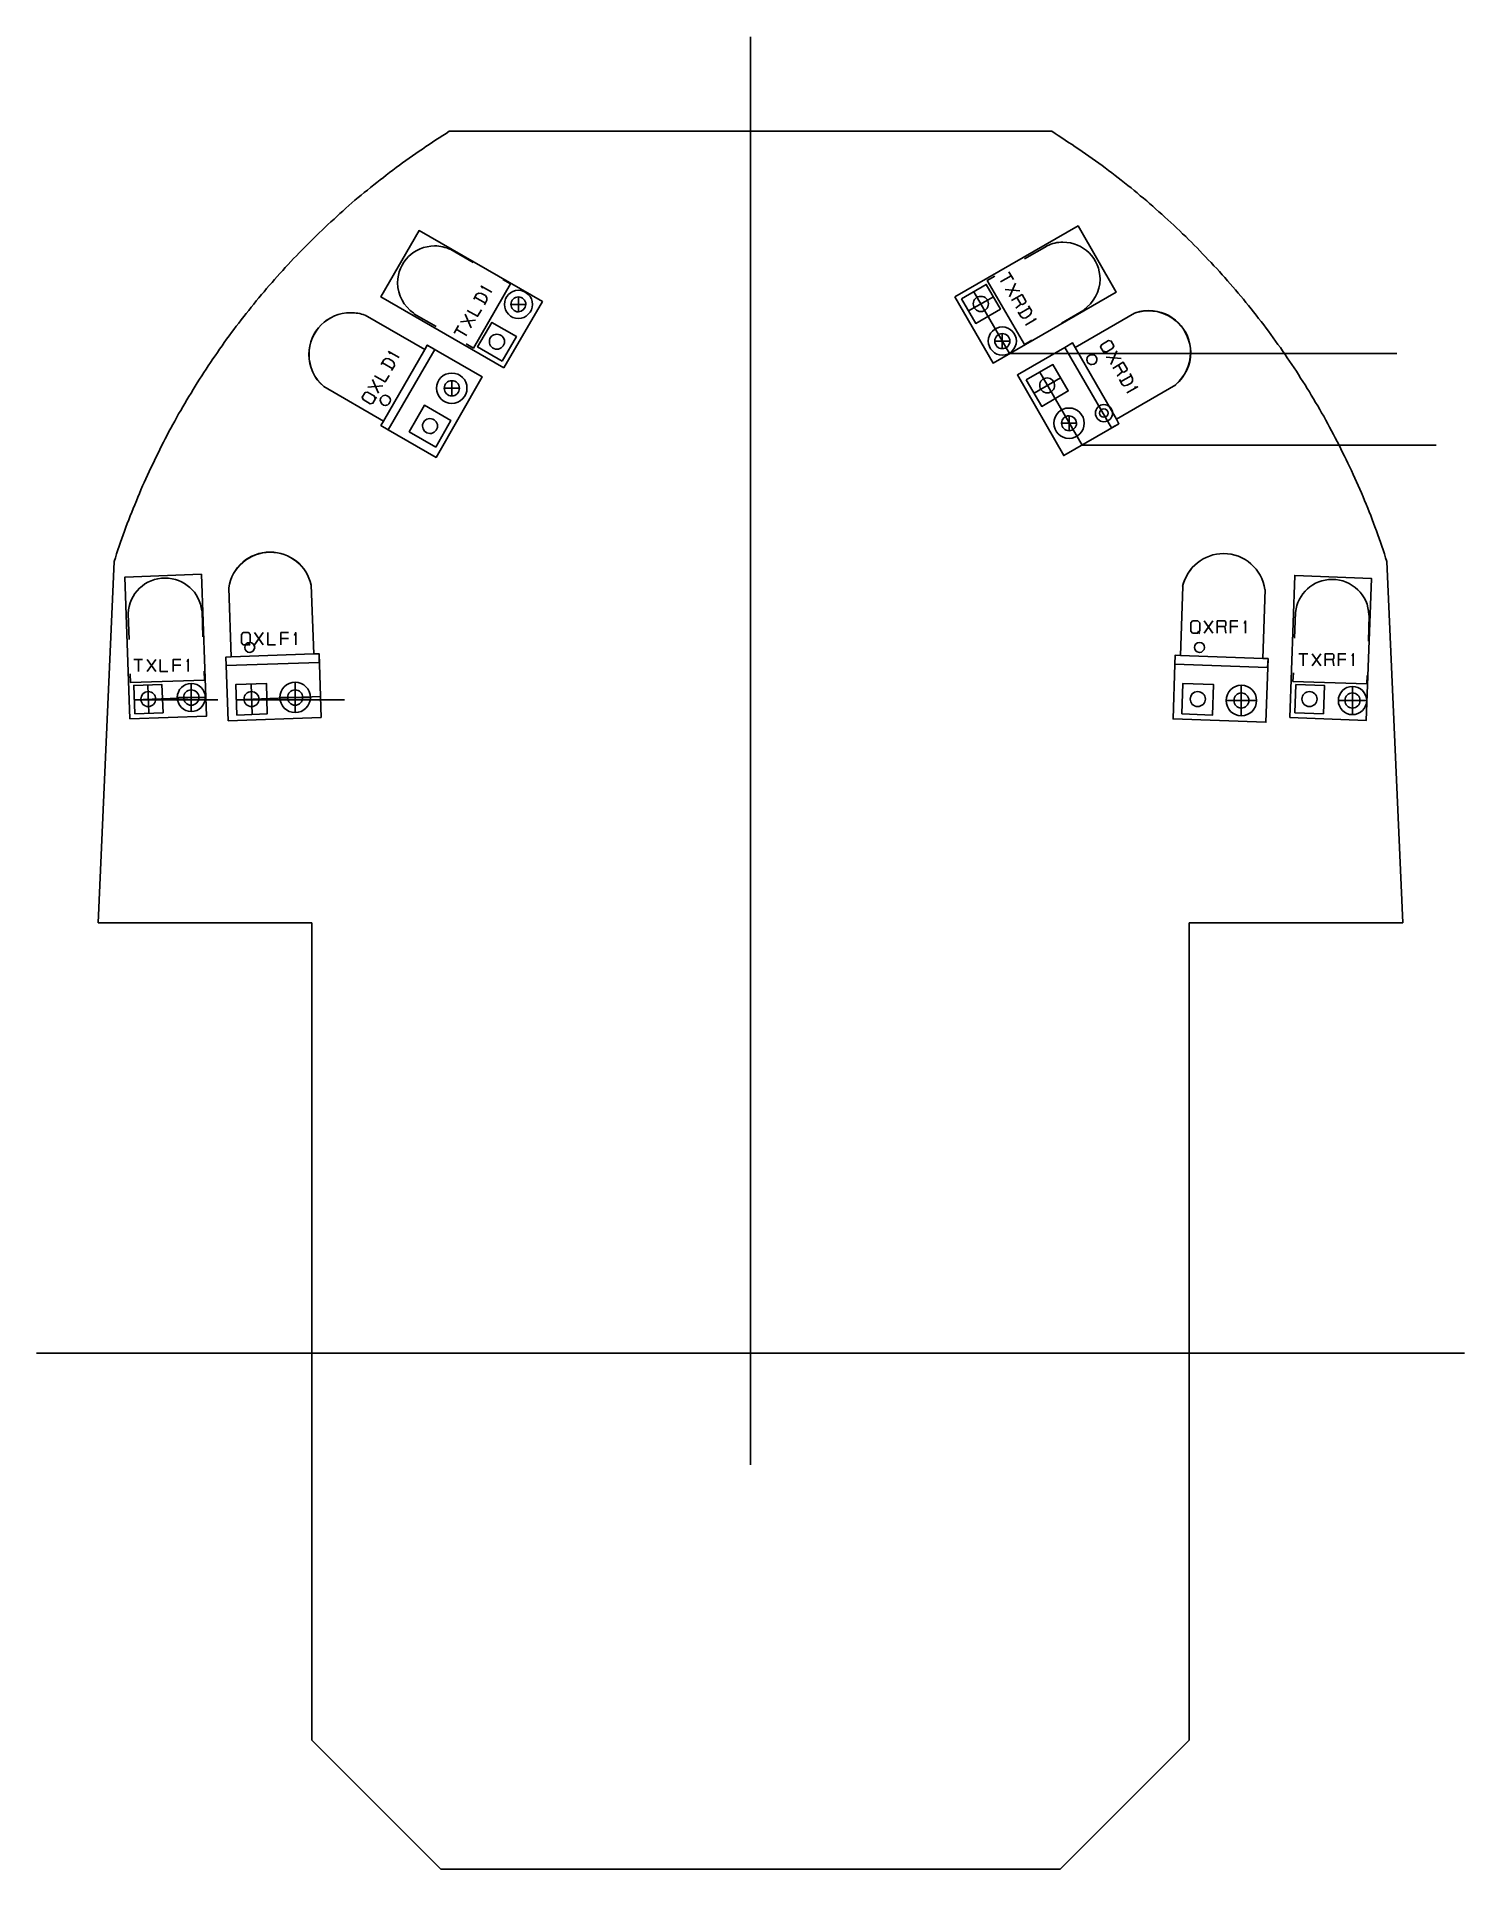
# Model space of a CAD drawing. Extents: x -41 to 41, y -30 to 77.
import ezdxf

# ---------------------------------------------------------------- set-up
doc = ezdxf.new("R2010")
doc.units = 0
doc.layers.get('0').update_dxf_attribs({"linetype": 'CONTINUOUS', "true_color": 0xffffff})
doc.layers.add('MIN7_PCB__1_', color=7, linetype='CONTINUOUS', true_color=0xffffff)

msp = doc.modelspace()

# ---------------------------------------------------------------- linework, layer by layer
for p, q in [((0, 76.5), (0, -6.5)), ((-13.06, 60.94), (-13.93, 60.94)), ((-13.49, 61.38), (-13.49, 60.51)), ((12.68, 60.56), (14.12, 61.38)), ((12.99, 61.68), (15.06, 58.08)), ((14.2, 58.81), (15.08, 58.81)), ((14.63, 58.37), (14.63, 59.25)), ((15.06, 58.08), (37.57, 58.08)), ((-17.36, 56.51), (-17.36, 55.62)), ((16.48, 55.78), (18.02, 56.67)), ((16.81, 57), (19.27, 52.77)), ((-17.8, 56.07), (-16.92, 56.07)), ((18.52, 53.6), (18.52, 54.47)), ((18.08, 54.04), (18.95, 54.04)), ((19.27, 52.77), (39.85, 52.77)), ((-35.03, 38.82), (-34.97, 37.18)), ((-32.51, 37.28), (-32.51, 38.91)), ((-29.03, 38.89), (-28.97, 37.11)), ((-26.47, 38.98), (-26.47, 37.22)), ((28.53, 38.81), (28.53, 37.03)), ((34.99, 37.1), (34.99, 38.74)), ((-35.82, 37.97), (-31.67, 38.12)), ((-35.82, 37.97), (-30.96, 37.97)), ((-33.32, 38.1), (-31.69, 38.1)), ((-29.89, 37.97), (-25, 38.16)), ((-29.89, 37.97), (-23.6, 37.97)), ((-27.36, 38.1), (-25.58, 38.1)), ((27.65, 37.92), (29.42, 37.92)), ((34.17, 37.92), (35.82, 37.92)), ((-30.36, 36.75), (-24.96, 36.94)), ((-25.5, 25), (-37.91, 25)), ((-25.5, 25), (-25.5, -22.5)), ((25.5, 25), (37.91, 25)), ((25.5, -22.5), (25.5, 25)), ((-41.5, 0), (41.5, 0)), ((-18, -30), (18, -30))]:
    msp.add_line(p, q)
at = {"layer": 'MIN7_PCB__1_', "color": 7, "true_color": 0xffffff}
for p, q in [((-18.48, 70.37), (-18.68, 70.24)), ((-18.29, 70.5), (-18.48, 70.37)), ((-18.09, 70.63), (-18.29, 70.5)), ((-17.89, 70.75), (-18.09, 70.63)), ((-17.69, 70.88), (-17.89, 70.75)), ((-17.51, 71.01), (-17.69, 70.88)), ((17.51, 71.01), (-17.51, 71.01)), ((17.71, 70.88), (17.51, 71.01)), ((17.89, 70.75), (17.71, 70.88)), ((18.09, 70.62), (17.89, 70.75)), ((18.29, 70.49), (18.09, 70.62)), ((18.49, 70.36), (18.29, 70.49)), ((18.69, 70.23), (18.49, 70.36)), ((-20.04, 69.3), (-20.22, 69.17)), ((-19.84, 69.44), (-20.04, 69.3)), ((-19.65, 69.57), (-19.84, 69.44)), ((-19.46, 69.71), (-19.65, 69.57)), ((-19.26, 69.84), (-19.46, 69.71)), ((-19.07, 69.97), (-19.26, 69.84)), ((-18.88, 70.11), (-19.07, 69.97)), ((-18.68, 70.24), (-18.88, 70.11)), ((18.88, 70.1), (18.69, 70.23)), ((19.08, 69.97), (18.88, 70.1)), ((19.28, 69.83), (19.08, 69.97)), ((19.47, 69.7), (19.28, 69.83)), ((19.66, 69.56), (19.47, 69.7)), ((19.86, 69.43), (19.66, 69.56)), ((20.05, 69.29), (19.86, 69.43)), ((20.24, 69.15), (20.05, 69.29)), ((-21.53, 68.18), (-21.72, 68.03)), ((-21.34, 68.32), (-21.53, 68.18)), ((-21.17, 68.46), (-21.34, 68.32)), ((-20.98, 68.6), (-21.17, 68.46)), ((-20.79, 68.75), (-20.98, 68.6)), ((-20.6, 68.89), (-20.79, 68.75)), ((-20.41, 69.03), (-20.6, 68.89)), ((-20.22, 69.17), (-20.41, 69.03)), ((20.44, 69.02), (20.24, 69.15)), ((20.62, 68.88), (20.44, 69.02)), ((20.81, 68.73), (20.62, 68.88)), ((21, 68.58), (20.81, 68.73)), ((21.19, 68.44), (21, 68.58)), ((21.38, 68.3), (21.19, 68.44)), ((21.55, 68.16), (21.38, 68.3)), ((-22.8, 67.15), (-22.99, 66.99)), ((-22.63, 67.29), (-22.8, 67.15)), ((-22.45, 67.44), (-22.63, 67.29)), ((-22.26, 67.59), (-22.45, 67.44)), ((-22.08, 67.73), (-22.26, 67.59)), ((-21.9, 67.89), (-22.08, 67.73)), ((-21.72, 68.03), (-21.9, 67.89)), ((21.74, 68), (21.55, 68.16)), ((21.93, 67.86), (21.74, 68)), ((22.12, 67.71), (21.93, 67.86)), ((22.3, 67.56), (22.12, 67.71)), ((22.48, 67.42), (22.3, 67.56)), ((22.66, 67.26), (22.48, 67.42)), ((22.84, 67.11), (22.66, 67.26)), ((23.03, 66.96), (22.84, 67.11)), ((-24.04, 66.06), (-24.21, 65.9)), ((-23.87, 66.22), (-24.04, 66.06)), ((-23.7, 66.37), (-23.87, 66.22)), ((-23.52, 66.53), (-23.7, 66.37)), ((-23.34, 66.69), (-23.52, 66.53)), ((-23.17, 66.84), (-23.34, 66.69)), ((-22.99, 66.99), (-23.17, 66.84)), ((23.2, 66.8), (23.03, 66.96)), ((23.38, 66.65), (23.2, 66.8)), ((23.55, 66.5), (23.38, 66.65)), ((23.73, 66.33), (23.55, 66.5)), ((23.91, 66.18), (23.73, 66.33)), ((24.08, 66.02), (23.91, 66.18)), ((-25.07, 65.1), (-25.24, 64.93)), ((-24.9, 65.26), (-25.07, 65.1)), ((-24.73, 65.43), (-24.9, 65.26)), ((-24.56, 65.58), (-24.73, 65.43)), ((-24.39, 65.75), (-24.56, 65.58)), ((-24.21, 65.9), (-24.39, 65.75)), ((24.26, 65.86), (24.08, 66.02)), ((24.44, 65.7), (24.26, 65.86)), ((24.6, 65.54), (24.44, 65.7)), ((24.78, 65.38), (24.6, 65.54)), ((24.96, 65.22), (24.78, 65.38)), ((25.12, 65.05), (24.96, 65.22)), ((25.3, 64.89), (25.12, 65.05)), ((-26.24, 63.94), (-26.39, 63.77)), ((-26.07, 64.11), (-26.24, 63.94)), ((-25.91, 64.27), (-26.07, 64.11)), ((-25.74, 64.44), (-25.91, 64.27)), ((-25.58, 64.6), (-25.74, 64.44)), ((-25.4, 64.77), (-25.58, 64.6)), ((-25.24, 64.93), (-25.4, 64.77)), ((25.46, 64.72), (25.3, 64.89)), ((25.63, 64.56), (25.46, 64.72)), ((25.79, 64.39), (25.63, 64.56)), ((25.96, 64.22), (25.79, 64.39)), ((26.12, 64.05), (25.96, 64.22)), ((26.28, 63.89), (26.12, 64.05)), ((-27.19, 62.92), (-27.36, 62.74)), ((-27.04, 63.09), (-27.19, 62.92)), ((-26.87, 63.26), (-27.04, 63.09)), ((-26.72, 63.43), (-26.87, 63.26)), ((-26.56, 63.6), (-26.72, 63.43)), ((-26.39, 63.77), (-26.56, 63.6)), ((26.45, 63.71), (26.28, 63.89)), ((26.61, 63.54), (26.45, 63.71)), ((26.78, 63.37), (26.61, 63.54)), ((26.94, 63.19), (26.78, 63.37)), ((27.1, 63.03), (26.94, 63.19)), ((27.26, 62.85), (27.1, 63.03)), ((27.41, 62.67), (27.26, 62.85)), ((-28.13, 61.86), (-28.27, 61.68)), ((-27.98, 62.04), (-28.13, 61.86)), ((-27.81, 62.21), (-27.98, 62.04)), ((-27.66, 62.39), (-27.81, 62.21)), ((-27.51, 62.57), (-27.66, 62.39)), ((-27.36, 62.74), (-27.51, 62.57)), ((27.58, 62.5), (27.41, 62.67)), ((27.73, 62.32), (27.58, 62.5)), ((27.89, 62.14), (27.73, 62.32)), ((28.04, 61.97), (27.89, 62.14)), ((28.19, 61.78), (28.04, 61.97)), ((28.34, 61.6), (28.19, 61.78)), ((-29.03, 60.78), (-29.17, 60.59)), ((-28.87, 60.96), (-29.03, 60.78)), ((-28.73, 61.14), (-28.87, 60.96)), ((-28.58, 61.32), (-28.73, 61.14)), ((-28.43, 61.51), (-28.58, 61.32)), ((-28.27, 61.68), (-28.43, 61.51)), ((28.5, 61.43), (28.34, 61.6)), ((28.65, 61.24), (28.5, 61.43)), ((28.8, 61.06), (28.65, 61.24)), ((28.94, 60.87), (28.8, 61.06)), ((29.1, 60.68), (28.94, 60.87)), ((-29.89, 59.67), (-30.03, 59.48)), ((-29.75, 59.86), (-29.89, 59.67)), ((-29.6, 60.04), (-29.75, 59.86)), ((-29.46, 60.23), (-29.6, 60.04)), ((-29.32, 60.41), (-29.46, 60.23)), ((-29.17, 60.59), (-29.32, 60.41)), ((29.24, 60.51), (29.1, 60.68)), ((29.39, 60.32), (29.24, 60.51)), ((29.53, 60.13), (29.39, 60.32)), ((29.69, 59.94), (29.53, 60.13)), ((29.83, 59.75), (29.69, 59.94)), ((29.97, 59.57), (29.83, 59.75)), ((-30.59, 58.72), (-30.72, 58.53)), ((-30.45, 58.92), (-30.59, 58.72)), ((-30.31, 59.11), (-30.45, 58.92)), ((-30.17, 59.3), (-30.31, 59.11)), ((-30.03, 59.48), (-30.17, 59.3)), ((30.11, 59.38), (29.97, 59.57)), ((30.25, 59.19), (30.11, 59.38)), ((30.39, 59), (30.25, 59.19)), ((30.52, 58.81), (30.39, 59)), ((30.66, 58.61), (30.52, 58.81)), ((30.8, 58.43), (30.66, 58.61)), ((-31.39, 57.57), (-31.52, 57.38)), ((-31.26, 57.77), (-31.39, 57.57)), ((-31.12, 57.95), (-31.26, 57.77)), ((-30.99, 58.15), (-31.12, 57.95)), ((-30.86, 58.34), (-30.99, 58.15)), ((-30.72, 58.53), (-30.86, 58.34)), ((30.93, 58.24), (30.8, 58.43)), ((31.07, 58.04), (30.93, 58.24)), ((31.2, 57.84), (31.07, 58.04)), ((31.33, 57.65), (31.2, 57.84)), ((31.46, 57.45), (31.33, 57.65)), ((-32.03, 56.59), (-32.16, 56.39)), ((-31.9, 56.79), (-32.03, 56.59)), ((-31.78, 56.98), (-31.9, 56.79)), ((-31.65, 57.18), (-31.78, 56.98)), ((-31.52, 57.38), (-31.65, 57.18)), ((31.6, 57.25), (31.46, 57.45)), ((31.73, 57.06), (31.6, 57.25)), ((31.85, 56.86), (31.73, 57.06)), ((31.98, 56.66), (31.85, 56.86)), ((32.11, 56.46), (31.98, 56.66)), ((32.24, 56.26), (32.11, 56.46)), ((-32.77, 55.39), (-32.89, 55.19)), ((-32.65, 55.59), (-32.77, 55.39)), ((-32.52, 55.79), (-32.65, 55.59)), ((-32.4, 55.99), (-32.52, 55.79)), ((-32.28, 56.19), (-32.4, 55.99)), ((-32.16, 56.39), (-32.28, 56.19)), ((32.36, 56.06), (32.24, 56.26)), ((32.49, 55.86), (32.36, 56.06)), ((32.6, 55.66), (32.49, 55.86)), ((32.72, 55.45), (32.6, 55.66)), ((32.85, 55.25), (32.72, 55.45)), ((-33.35, 54.38), (-33.46, 54.16)), ((-33.24, 54.58), (-33.35, 54.38)), ((-33.12, 54.78), (-33.24, 54.58)), ((-33, 54.99), (-33.12, 54.78)), ((-32.89, 55.19), (-33, 54.99)), ((32.97, 55.05), (32.85, 55.25)), ((33.09, 54.84), (32.97, 55.05)), ((33.2, 54.64), (33.09, 54.84)), ((33.32, 54.44), (33.2, 54.64)), ((33.44, 54.22), (33.32, 54.44)), ((-33.91, 53.34), (-34.02, 53.13)), ((-33.81, 53.55), (-33.91, 53.34)), ((-33.69, 53.75), (-33.81, 53.55)), ((-33.58, 53.96), (-33.69, 53.75)), ((-33.46, 54.16), (-33.58, 53.96)), ((33.55, 54.01), (33.44, 54.22)), ((33.66, 53.81), (33.55, 54.01)), ((33.77, 53.6), (33.66, 53.81)), ((33.89, 53.39), (33.77, 53.6)), ((33.99, 53.19), (33.89, 53.39)), ((-34.44, 52.29), (-34.55, 52.08)), ((-34.33, 52.51), (-34.44, 52.29)), ((-34.23, 52.72), (-34.33, 52.51)), ((-34.12, 52.93), (-34.23, 52.72)), ((-34.02, 53.13), (-34.12, 52.93)), ((34.1, 52.98), (33.99, 53.19)), ((34.21, 52.76), (34.1, 52.98)), ((34.32, 52.55), (34.21, 52.76)), ((34.42, 52.34), (34.32, 52.55)), ((34.52, 52.13), (34.42, 52.34)), ((-34.95, 51.23), (-35.05, 51.02)), ((-34.85, 51.45), (-34.95, 51.23)), ((-34.75, 51.66), (-34.85, 51.45)), ((-34.65, 51.87), (-34.75, 51.66)), ((-34.55, 52.08), (-34.65, 51.87)), ((34.63, 51.92), (34.52, 52.13)), ((34.73, 51.71), (34.63, 51.92)), ((34.83, 51.49), (34.73, 51.71)), ((34.93, 51.28), (34.83, 51.49)), ((35.03, 51.06), (34.93, 51.28)), ((-35.43, 50.16), (-35.52, 49.95)), ((-35.34, 50.39), (-35.43, 50.16)), ((-35.24, 50.6), (-35.34, 50.39)), ((-35.15, 50.81), (-35.24, 50.6)), ((-35.05, 51.02), (-35.15, 50.81)), ((35.13, 50.85), (35.03, 51.06)), ((35.23, 50.63), (35.13, 50.85)), ((35.32, 50.41), (35.23, 50.63)), ((35.42, 50.2), (35.32, 50.41)), ((35.51, 49.99), (35.42, 50.2)), ((-35.89, 49.09), (-35.97, 48.87)), ((-35.79, 49.3), (-35.89, 49.09)), ((-35.7, 49.52), (-35.79, 49.3)), ((-35.62, 49.74), (-35.7, 49.52)), ((-35.52, 49.95), (-35.62, 49.74)), ((35.61, 49.76), (35.51, 49.99)), ((35.7, 49.55), (35.61, 49.76)), ((35.78, 49.33), (35.7, 49.55)), ((35.88, 49.1), (35.78, 49.33)), ((35.96, 48.89), (35.88, 49.1)), ((-36.31, 48), (-36.38, 47.77)), ((-36.23, 48.21), (-36.31, 48)), ((-36.14, 48.43), (-36.23, 48.21)), ((-36.05, 48.65), (-36.14, 48.43)), ((-35.97, 48.87), (-36.05, 48.65)), ((36.05, 48.67), (35.96, 48.89)), ((36.14, 48.45), (36.05, 48.67)), ((36.22, 48.23), (36.14, 48.45)), ((36.3, 48.01), (36.22, 48.23)), ((36.38, 47.79), (36.3, 48.01)), ((-36.7, 46.89), (-36.78, 46.67)), ((-36.63, 47.12), (-36.7, 46.89)), ((-36.55, 47.33), (-36.63, 47.12)), ((-36.46, 47.55), (-36.55, 47.33)), ((-36.38, 47.77), (-36.46, 47.55)), ((36.46, 47.56), (36.38, 47.79)), ((36.55, 47.34), (36.46, 47.56)), ((36.62, 47.12), (36.55, 47.34)), ((36.7, 46.89), (36.62, 47.12)), ((36.78, 46.67), (36.7, 46.89)), ((-36.99, 46), (-37.91, 25)), ((-36.92, 46.22), (-36.99, 46)), ((-36.85, 46.44), (-36.92, 46.22)), ((-36.78, 46.67), (-36.85, 46.44)), ((36.85, 46.44), (36.78, 46.67)), ((36.92, 46.22), (36.85, 46.44)), ((36.99, 46), (36.92, 46.22)), ((37.91, 25), (36.99, 46)), ((-25.5, -22.5), (-18, -30)), ((18, -30), (25.5, -22.5))]:
    msp.add_line(p, q, dxfattribs=at)
for points in [[(-14.33, 57.25), (-12.1, 61.11), (-19.26, 65.23), (-21.48, 61.38)], [(11.88, 61.38), (14.1, 57.53), (21.25, 61.65), (19.04, 65.5)], [(12.27, 61.27), (13.7, 62.1), (14.53, 60.67), (13.09, 59.84)], [(-13.06, 60.94), (-13.06, 60.94)], [(-12.67, 60.94), (-12.67, 60.94)], [(13.83, 60.98), (13.83, 60.98)], [(-14.43, 57.65), (-15.86, 58.47), (-15.03, 59.9), (-13.61, 59.07)], [(-14.3, 58.78), (-14.3, 58.78)], [(15.08, 58.81), (15.08, 58.81)], [(15.46, 58.81), (15.46, 58.81)], [(16.03, 56.55), (17.58, 57.44), (18.47, 55.91), (16.93, 55.01)], [(-16.92, 56.07), (-16.92, 56.07)], [(-16.48, 56.07), (-16.48, 56.07)], [(17.68, 56.24), (17.68, 56.24)], [(-18.29, 52.65), (-19.84, 53.54), (-18.95, 55.08), (-17.41, 54.19)], [(20.79, 54.62), (20.79, 54.62)], [(21.05, 54.62), (21.05, 54.62)], [(-18.19, 53.87), (-18.19, 53.87)], [(18.95, 54.04), (18.95, 54.04)], [(19.4, 54.04), (19.4, 54.04)], [(-36.08, 36.85), (-31.63, 37.01), (-31.92, 45.26), (-36.36, 45.1)], [(31.36, 36.94), (35.79, 36.77), (36.09, 45.02), (31.64, 45.19)], [(-35.79, 37.15), (-35.85, 38.8), (-34.21, 38.85), (-34.15, 37.21)], [(-29.86, 37.08), (-29.92, 38.85), (-28.14, 38.92), (-28.09, 37.15)], [(25.08, 37.15), (25.14, 38.92), (26.92, 38.85), (26.86, 37.08)], [(31.65, 37.21), (31.7, 38.85), (33.36, 38.8), (33.3, 37.15)], [(-34.57, 38.01), (-34.57, 38.01)], [(-32.06, 38.1), (-32.06, 38.1)], [(-31.69, 38.1), (-31.69, 38.1)], [(-28.57, 38.01), (-28.57, 38.01)], [(-26.03, 38.1), (-26.03, 38.1)], [(-25.58, 38.1), (-25.58, 38.1)], [(26.44, 38.01), (26.44, 38.01)], [(28.97, 37.92), (28.97, 37.92)], [(29.42, 37.92), (29.42, 37.92)], [(32.93, 38.01), (32.93, 38.01)], [(35.43, 37.92), (35.43, 37.92)], [(35.82, 37.92), (35.82, 37.92)]]:
    msp.add_lwpolyline(points, close=True, dxfattribs=at)
for points in [[(-16.12, 63.38), (-17.41, 64.13)], [(15.93, 63.59), (17.22, 64.33)], [(-16.53, 58.65), (-16.11, 58.4), (-13.95, 62.13), (-14.39, 62.38)], [(-15.03, 61.66), (-15.65, 62.01), (-15.55, 61.88)], [(14.2, 62.59), (13.76, 62.33), (15.92, 58.61), (16.35, 58.86)], [(15.15, 62.61), (14.54, 62.26)], [(14.8, 61.81), (15.66, 61.73)], [(15.02, 62.83), (15.28, 62.39)], [(15.4, 62.17), (15.05, 61.38)], [(-16.08, 61.25), (-15.93, 61.53), (-15.8, 61.6), (-15.63, 61.58), (-15.41, 61.45), (-15.32, 61.32), (-15.32, 61.18), (-15.47, 60.91)], [(-15.41, 61.01), (-16.02, 61.37)], [(15.18, 61.16), (15.79, 61.51), (16.01, 61.13), (15.98, 61.04), (15.81, 60.94), (15.72, 60.96), (15.49, 61.34)], [(15.68, 61.01), (15.72, 60.96), (15.42, 60.72)], [(16.16, 60.85), (16.33, 60.58), (16.32, 60.43), (16.22, 60.3), (16, 60.17), (15.85, 60.15), (15.72, 60.23), (15.55, 60.5)], [(15.62, 60.39), (16.22, 60.74)], [(-24.8, 56.17), (-21.34, 54.16), (-21.48, 53.91), (-21.06, 53.65), (-18.35, 58.33), (-18.79, 58.58), (-18.94, 58.32), (-22.4, 60.32)], [(-21.06, 53.65), (-18.28, 52.05), (-15.59, 56.73), (-18.79, 58.58), (-18.94, 58.32), (-22.4, 60.32)], [(-18.27, 59.65), (-19.57, 60.4)], [(-17.22, 59.27), (-16.98, 59.72)], [(-16.85, 59.93), (-15.99, 60.03)], [(-16.23, 59.58), (-16.59, 60.38)], [(-15.63, 60.63), (-15.86, 60.25), (-16.47, 60.59)], [(15.99, 59.74), (16.6, 60.1), (16.45, 60.07)], [(18.08, 59.86), (19.38, 60.61)], [(22.33, 60.43), (18.87, 58.43), (18.72, 58.7), (18.28, 58.44), (20.99, 53.76), (21.42, 54.01), (21.27, 54.27), (24.73, 56.27)], [(22.33, 60.43), (18.87, 58.43), (18.72, 58.7)], [(-17.11, 59.5), (-16.49, 59.14)], [(20.68, 58.18), (20.51, 58.19), (20.35, 58.46), (20.4, 58.6), (20.81, 58.84), (20.97, 58.81), (21.12, 58.54), (21.07, 58.4), (20.66, 58.15)], [(-21.47, 57.45), (-21.31, 57.72), (-21.18, 57.79), (-21.02, 57.78), (-20.8, 57.65), (-20.71, 57.52), (-20.7, 57.37), (-20.86, 57.1)], [(-20.8, 57.2), (-21.4, 57.55)], [(-21.34, 54.16), (-18.94, 58.32)], [(-20.42, 57.85), (-21.04, 58.2), (-20.93, 58.07)], [(18.28, 58.44), (15.52, 56.84), (18.21, 52.16), (21.42, 54.01), (21.27, 54.27), (24.73, 56.27)], [(18.87, 58.43), (21.27, 54.27)], [(20.55, 58.25), (20.53, 58.08)], [(20.68, 57.88), (21.55, 57.79)], [(21.3, 58.24), (20.94, 57.45)], [(21.07, 57.22), (21.67, 57.58), (21.9, 57.19), (21.87, 57.1), (21.71, 57), (21.61, 57.02), (21.39, 57.41)], [(-21.62, 55.78), (-21.98, 56.57)], [(-21.01, 56.81), (-21.24, 56.44), (-21.85, 56.79)], [(21.58, 57.08), (21.61, 57.02), (21.32, 56.78)], [(22.06, 56.92), (22.21, 56.64), (22.21, 56.49), (22.12, 56.37), (21.9, 56.24), (21.73, 56.21), (21.6, 56.28), (21.45, 56.57)], [(21.51, 56.45), (22.12, 56.8)], [(-24.8, 56.17), (-21.34, 54.16), (-21.48, 53.91)], [(-21.87, 55.62), (-21.8, 55.47), (-21.95, 55.2), (-22.1, 55.17), (-22.52, 55.41), (-22.57, 55.55), (-22.4, 55.82), (-22.26, 55.85), (-21.85, 55.61)], [(-22.24, 56.13), (-21.37, 56.21)], [(-21.87, 55.48), (-21.72, 55.53)], [(21.88, 55.81), (22.5, 56.15), (22.33, 56.14)], [(-30.32, 44.46), (-30.19, 40.47), (-30.49, 40.45), (-30.47, 39.95), (-25.07, 40.14), (-25.08, 40.64), (-25.39, 40.63), (-25.53, 44.62)], [(-30.32, 44.46), (-30.19, 40.47), (-30.49, 40.45)], [(-30.47, 39.95), (-30.36, 36.75), (-24.96, 36.94), (-25.08, 40.64), (-25.39, 40.63), (-25.53, 44.62)], [(24.67, 40.04), (24.56, 36.85), (29.96, 36.66), (30.09, 40.36), (29.78, 40.37), (29.92, 44.37)], [(25.13, 44.54), (24.99, 40.54), (24.68, 40.55), (24.67, 40.04), (30.06, 39.85), (30.09, 40.36), (29.78, 40.37), (29.92, 44.37)], [(25.13, 44.54), (24.99, 40.54), (24.68, 40.55)], [(-36.12, 41.47), (-36.17, 42.96)], [(-31.83, 41.62), (-31.88, 43.11)], [(31.63, 41.54), (31.68, 43.03)], [(35.92, 41.38), (35.97, 42.88)], [(-29.09, 41.31), (-29.18, 41.16), (-29.5, 41.16), (-29.59, 41.27), (-29.59, 41.75), (-29.5, 41.87), (-29.18, 41.87), (-29.09, 41.75), (-29.09, 41.27)], [(-28.83, 41.16), (-28.32, 41.87)], [(-28.83, 41.87), (-28.32, 41.16)], [(-27.62, 41.16), (-28.06, 41.16), (-28.06, 41.87)], [(-27.3, 41.16), (-27.3, 41.87), (-26.86, 41.87)], [(-26.43, 41.16), (-26.43, 41.87), (-26.5, 41.71)], [(26.11, 42), (26.01, 41.84), (25.7, 41.84), (25.6, 41.96), (25.6, 42.44), (25.7, 42.55), (26.01, 42.55), (26.11, 42.44), (26.11, 41.96)], [(25.99, 41.93), (26.11, 41.81)], [(26.37, 41.84), (26.87, 42.55)], [(26.37, 42.55), (26.87, 41.84)], [(27.13, 41.84), (27.13, 42.55), (27.58, 42.55), (27.64, 42.48), (27.64, 42.29), (27.58, 42.22), (27.13, 42.22)], [(27.51, 42.22), (27.58, 42.22), (27.64, 41.84)], [(27.9, 41.84), (27.9, 42.55), (28.33, 42.55)], [(28.33, 42.22), (27.9, 42.22)], [(28.77, 41.84), (28.77, 42.55), (28.7, 42.4)], [(-30.19, 40.47), (-25.39, 40.63)], [(-29.2, 41.23), (-29.09, 41.13)], [(-26.86, 41.53), (-27.3, 41.53)], [(24.99, 40.54), (29.78, 40.37)], [(31.88, 40.64), (32.39, 40.64)], [(32.13, 40.64), (32.13, 39.94)], [(32.64, 39.94), (33.15, 40.64)], [(32.64, 40.64), (33.15, 39.94)], [(33.41, 39.94), (33.41, 40.64), (33.85, 40.64), (33.91, 40.57), (33.91, 40.38), (33.85, 40.31), (33.41, 40.31)], [(34.17, 39.94), (34.17, 40.64), (34.61, 40.64)], [(35.04, 39.94), (35.04, 40.64), (34.97, 40.5)], [(-36.05, 39.47), (-36.03, 38.96), (-31.73, 39.11), (-31.76, 39.62)], [(-35.84, 40.31), (-35.34, 40.31)], [(-35.58, 40.31), (-35.58, 39.61)], [(-35.08, 39.61), (-34.57, 40.31)], [(-35.08, 40.31), (-34.57, 39.61)], [(-33.86, 39.61), (-34.31, 39.61), (-34.31, 40.31)], [(-33.55, 39.61), (-33.55, 40.31), (-33.11, 40.31)], [(-33.11, 39.98), (-33.55, 39.98)], [(-32.68, 39.61), (-32.68, 40.31), (-32.75, 40.17)], [(31.56, 39.54), (31.53, 39.03), (35.83, 38.89), (35.85, 39.38)], [(33.78, 40.31), (33.85, 40.31), (33.91, 39.94)], [(34.61, 40.31), (34.17, 40.31)]]:
    msp.add_lwpolyline(points, dxfattribs=at)
for points in [[(-18.36, 64.34), (-19.55, 64.34), (-20.51, 63.39), (-20.51, 62.2)], [(-17.42, 64.13), (-17.72, 64.27), (-18.04, 64.34), (-18.36, 64.34)], [(18.16, 64.56), (17.84, 64.56), (17.52, 64.49), (17.22, 64.34)], [(20.32, 62.4), (20.32, 63.6), (19.35, 64.56), (18.16, 64.56)], [(-20.51, 62.2), (-20.51, 61.48), (-20.15, 60.83), (-19.57, 60.43)], [(19.37, 60.63), (19.95, 61.03), (20.32, 61.7), (20.32, 62.4)], [(-13.49, 61.76), (-13.94, 61.76), (-14.3, 61.39), (-14.3, 60.94)], [(-14.3, 60.94), (-14.3, 60.5), (-13.94, 60.12), (-13.49, 60.12)], [(-13.49, 61.38), (-13.74, 61.38), (-13.93, 61.19), (-13.93, 60.94)], [(-13.93, 60.94), (-13.93, 60.71), (-13.74, 60.51), (-13.49, 60.51)], [(-12.67, 60.94), (-12.67, 61.39), (-13.05, 61.76), (-13.49, 61.76)], [(-13.06, 60.94), (-13.06, 61.19), (-13.26, 61.38), (-13.49, 61.38)], [(-13.49, 60.12), (-13.05, 60.12), (-12.67, 60.5), (-12.67, 60.94)], [(-13.49, 60.51), (-13.26, 60.51), (-13.06, 60.71), (-13.06, 60.94)], [(13.39, 61.41), (13.14, 61.41), (12.95, 61.23), (12.95, 60.98)], [(12.95, 60.98), (12.95, 60.73), (13.14, 60.53), (13.39, 60.53)], [(13.83, 60.98), (13.83, 61.23), (13.63, 61.41), (13.39, 61.41)], [(13.39, 60.53), (13.63, 60.53), (13.83, 60.73), (13.83, 60.98)], [(-23.24, 60.46), (-24.59, 60.46), (-25.67, 59.38), (-25.67, 58.04)], [(-23.24, 60.46), (-24.58, 60.46), (-25.66, 59.38), (-25.66, 58.02)], [(-22.41, 60.32), (-22.68, 60.41), (-22.95, 60.46), (-23.24, 60.46)], [(-22.41, 60.32), (-22.68, 60.41), (-22.95, 60.46), (-23.24, 60.46)], [(23.15, 60.58), (22.87, 60.58), (22.59, 60.53), (22.32, 60.44)], [(23.14, 60.57), (22.86, 60.57), (22.59, 60.52), (22.33, 60.43)], [(25.58, 58.14), (25.58, 59.48), (24.48, 60.57), (23.14, 60.57)], [(25.59, 58.14), (25.59, 59.5), (24.5, 60.58), (23.15, 60.58)], [(-14.74, 59.21), (-14.99, 59.21), (-15.18, 59.03), (-15.18, 58.78)], [(-15.18, 58.78), (-15.18, 58.54), (-14.99, 58.34), (-14.74, 58.34)], [(-14.3, 58.78), (-14.3, 59.03), (-14.5, 59.21), (-14.74, 59.21)], [(-14.74, 58.34), (-14.5, 58.34), (-14.3, 58.54), (-14.3, 58.78)], [(14.63, 59.63), (14.19, 59.63), (13.82, 59.26), (13.82, 58.81)], [(13.82, 58.81), (13.82, 58.37), (14.19, 57.99), (14.63, 57.99)], [(14.63, 59.25), (14.39, 59.25), (14.2, 59.06), (14.2, 58.81)], [(14.2, 58.81), (14.2, 58.57), (14.39, 58.37), (14.63, 58.37)], [(15.46, 58.81), (15.46, 59.26), (15.08, 59.63), (14.63, 59.63)], [(15.08, 58.81), (15.08, 59.06), (14.88, 59.25), (14.63, 59.25)], [(14.63, 57.99), (15.08, 57.99), (15.46, 58.37), (15.46, 58.81)], [(14.63, 58.37), (14.88, 58.37), (15.08, 58.57), (15.08, 58.81)], [(-25.67, 58.04), (-25.67, 57.32), (-25.37, 56.64), (-24.81, 56.18)], [(-25.66, 58.02), (-25.66, 57.32), (-25.36, 56.64), (-24.81, 56.18)], [(19.85, 58.02), (19.68, 58.02), (19.55, 57.9), (19.55, 57.73)], [(19.55, 57.73), (19.55, 57.68), (19.57, 57.64), (19.59, 57.59)], [(19.59, 57.59), (19.64, 57.5), (19.74, 57.44), (19.85, 57.44)], [(20.09, 57.88), (20.05, 57.98), (19.94, 58.02), (19.85, 58.02)], [(19.85, 57.44), (20, 57.44), (20.14, 57.58), (20.14, 57.73)], [(20.14, 57.73), (20.14, 57.79), (20.12, 57.84), (20.09, 57.88)], [(24.72, 56.28), (25.27, 56.75), (25.59, 57.42), (25.59, 58.14)], [(24.72, 56.29), (25.26, 56.75), (25.58, 57.42), (25.58, 58.14)], [(-17.36, 56.95), (-17.86, 56.95), (-18.25, 56.57), (-18.25, 56.07)], [(-17.36, 56.51), (-17.61, 56.51), (-17.8, 56.32), (-17.8, 56.07)], [(-16.48, 56.07), (-16.48, 56.57), (-16.88, 56.95), (-17.36, 56.95)], [(-16.92, 56.07), (-16.92, 56.32), (-17.12, 56.51), (-17.36, 56.51)], [(17.25, 56.67), (17, 56.67), (16.81, 56.48), (16.81, 56.24)], [(17.68, 56.24), (17.68, 56.48), (17.48, 56.67), (17.25, 56.67)], [(-21.48, 55.52), (-21.51, 55.47), (-21.52, 55.42), (-21.52, 55.37)], [(-21.22, 55.66), (-21.33, 55.66), (-21.44, 55.61), (-21.48, 55.52)], [(-20.93, 55.37), (-20.93, 55.53), (-21.07, 55.66), (-21.22, 55.66)], [(-18.25, 56.07), (-18.25, 55.59), (-17.86, 55.19), (-17.36, 55.19)], [(-17.8, 56.07), (-17.8, 55.82), (-17.61, 55.62), (-17.36, 55.62)], [(-17.36, 55.19), (-16.88, 55.19), (-16.48, 55.59), (-16.48, 56.07)], [(-17.36, 55.62), (-17.12, 55.62), (-16.92, 55.82), (-16.92, 56.07)], [(16.81, 56.24), (16.81, 56), (17, 55.8), (17.25, 55.8)], [(17.25, 55.8), (17.48, 55.8), (17.68, 56), (17.68, 56.24)], [(-21.52, 55.37), (-21.52, 55.21), (-21.39, 55.07), (-21.22, 55.07)], [(-21.22, 55.07), (-21.13, 55.07), (-21.02, 55.13), (-20.98, 55.22)], [(-20.98, 55.22), (-20.95, 55.27), (-20.93, 55.32), (-20.93, 55.37)], [(18.52, 54.92), (18.02, 54.92), (17.64, 54.53), (17.64, 54.04)], [(18.52, 54.47), (18.27, 54.47), (18.08, 54.28), (18.08, 54.04)], [(19.4, 54.04), (19.4, 54.53), (19, 54.92), (18.52, 54.92)], [(18.95, 54.04), (18.95, 54.28), (18.75, 54.47), (18.52, 54.47)], [(20.54, 55.12), (20.27, 55.12), (20.05, 54.89), (20.05, 54.62)], [(20.05, 54.62), (20.05, 54.35), (20.27, 54.12), (20.54, 54.12)], [(20.54, 54.87), (20.4, 54.87), (20.29, 54.76), (20.29, 54.62)], [(20.29, 54.62), (20.29, 54.49), (20.4, 54.38), (20.54, 54.38)], [(21.05, 54.62), (21.05, 54.89), (20.82, 55.12), (20.54, 55.12)], [(20.79, 54.62), (20.79, 54.76), (20.67, 54.87), (20.54, 54.87)], [(20.54, 54.12), (20.82, 54.12), (21.05, 54.35), (21.05, 54.62)], [(20.54, 54.38), (20.67, 54.38), (20.79, 54.49), (20.79, 54.62)], [(-18.64, 54.31), (-18.88, 54.31), (-19.07, 54.12), (-19.07, 53.87)], [(-19.07, 53.87), (-19.07, 53.64), (-18.88, 53.44), (-18.64, 53.44)], [(-18.19, 53.87), (-18.19, 54.12), (-18.39, 54.31), (-18.64, 54.31)], [(-18.64, 53.44), (-18.39, 53.44), (-18.19, 53.64), (-18.19, 53.87)], [(17.64, 54.04), (17.64, 53.55), (18.02, 53.15), (18.52, 53.15)], [(18.08, 54.04), (18.08, 53.8), (18.27, 53.6), (18.52, 53.6)], [(18.52, 53.15), (19, 53.15), (19.4, 53.55), (19.4, 54.04)], [(18.52, 53.6), (18.75, 53.6), (18.95, 53.8), (18.95, 54.04)], [(-27.92, 46.54), (-29.13, 46.54), (-30.16, 45.66), (-30.33, 44.47)], [(-27.92, 46.55), (-29.13, 46.55), (-30.16, 45.67), (-30.32, 44.47)], [(-25.54, 44.63), (-25.79, 45.76), (-26.78, 46.55), (-27.92, 46.55)], [(-25.54, 44.63), (-25.79, 45.75), (-26.78, 46.54), (-27.92, 46.54)], [(27.5, 46.46), (26.36, 46.46), (25.37, 45.67), (25.12, 44.54)], [(27.5, 46.46), (26.36, 46.46), (25.37, 45.67), (25.12, 44.55)], [(29.9, 44.37), (29.73, 45.57), (28.71, 46.46), (27.5, 46.46)], [(29.9, 44.37), (29.73, 45.57), (28.71, 46.46), (27.5, 46.46)], [(-34.03, 45.04), (-35.18, 45.04), (-36.14, 44.14), (-36.17, 42.97)], [(-31.9, 43.13), (-32, 44.22), (-32.93, 45.04), (-34.03, 45.04)], [(33.81, 44.96), (32.71, 44.96), (31.79, 44.14), (31.68, 43.04)], [(35.95, 42.89), (35.91, 44.06), (34.96, 44.96), (33.81, 44.96)], [(-29.12, 41.3), (-29.29, 41.3), (-29.4, 41.17), (-29.4, 41.01)], [(-29.4, 41.01), (-29.4, 40.85), (-29.27, 40.71), (-29.11, 40.71)], [(-29.11, 41.3), (-29.12, 41.3), (-29.12, 41.3), (-29.12, 41.3)], [(-28.82, 41.01), (-28.82, 41.17), (-28.96, 41.3), (-29.11, 41.3)], [(-29.11, 40.71), (-28.94, 40.73), (-28.82, 40.85), (-28.82, 41.01)], [(26.1, 41.3), (25.93, 41.3), (25.8, 41.17), (25.8, 41.01)], [(25.8, 41.01), (25.8, 40.85), (25.92, 40.73), (26.09, 40.71)], [(26.09, 40.71), (26.09, 40.71), (26.09, 40.71), (26.1, 40.71)], [(26.39, 41.01), (26.39, 41.17), (26.26, 41.3), (26.1, 41.3)], [(26.1, 40.71), (26.25, 40.71), (26.39, 40.85), (26.39, 41.01)], [(-35.01, 38.44), (-35.25, 38.44), (-35.44, 38.25), (-35.44, 38.01)], [(-34.57, 38.01), (-34.57, 38.25), (-34.77, 38.44), (-35.01, 38.44)], [(-32.51, 38.91), (-32.96, 38.91), (-33.32, 38.55), (-33.32, 38.1)], [(-32.51, 38.54), (-32.76, 38.54), (-32.95, 38.35), (-32.95, 38.1)], [(-31.69, 38.1), (-31.69, 38.55), (-32.06, 38.91), (-32.51, 38.91)], [(-32.06, 38.1), (-32.06, 38.35), (-32.26, 38.54), (-32.51, 38.54)], [(-29, 38.44), (-29.25, 38.44), (-29.44, 38.25), (-29.44, 38.01)], [(-28.57, 38.01), (-28.57, 38.25), (-28.77, 38.44), (-29, 38.44)], [(-26.47, 38.98), (-26.97, 38.98), (-27.36, 38.59), (-27.36, 38.1)], [(-26.47, 38.54), (-26.72, 38.54), (-26.91, 38.35), (-26.91, 38.1)], [(-25.58, 38.1), (-25.58, 38.59), (-25.98, 38.98), (-26.47, 38.98)], [(-26.03, 38.1), (-26.03, 38.35), (-26.23, 38.54), (-26.47, 38.54)], [(25.99, 38.44), (25.74, 38.44), (25.56, 38.25), (25.56, 38.01)], [(26.44, 38.01), (26.44, 38.25), (26.24, 38.44), (25.99, 38.44)], [(28.53, 38.81), (28.04, 38.81), (27.65, 38.42), (27.65, 37.92)], [(28.53, 38.36), (28.29, 38.36), (28.1, 38.17), (28.1, 37.92)], [(29.42, 37.92), (29.42, 38.42), (29.02, 38.81), (28.53, 38.81)], [(28.97, 37.92), (28.97, 38.17), (28.77, 38.36), (28.53, 38.36)], [(32.49, 38.44), (32.24, 38.44), (32.05, 38.25), (32.05, 38.01)], [(32.93, 38.01), (32.93, 38.25), (32.73, 38.44), (32.49, 38.44)], [(34.99, 38.74), (34.53, 38.74), (34.17, 38.37), (34.17, 37.92)], [(34.99, 38.36), (34.75, 38.36), (34.56, 38.17), (34.56, 37.92)], [(35.82, 37.92), (35.82, 38.37), (35.44, 38.74), (34.99, 38.74)], [(35.43, 37.92), (35.43, 38.17), (35.23, 38.36), (34.99, 38.36)], [(-35.44, 38.01), (-35.44, 37.77), (-35.25, 37.57), (-35.01, 37.57)], [(-35.01, 37.57), (-34.77, 37.57), (-34.57, 37.77), (-34.57, 38.01)], [(-33.32, 38.1), (-33.32, 37.65), (-32.96, 37.28), (-32.51, 37.28)], [(-32.95, 38.1), (-32.95, 37.85), (-32.76, 37.65), (-32.51, 37.65)], [(-32.51, 37.28), (-32.06, 37.28), (-31.69, 37.65), (-31.69, 38.1)], [(-32.51, 37.65), (-32.26, 37.65), (-32.06, 37.85), (-32.06, 38.1)], [(-29.44, 38.01), (-29.44, 37.77), (-29.25, 37.57), (-29, 37.57)], [(-29, 37.57), (-28.77, 37.57), (-28.57, 37.77), (-28.57, 38.01)], [(-27.36, 38.1), (-27.36, 37.62), (-26.97, 37.22), (-26.47, 37.22)], [(-26.91, 38.1), (-26.91, 37.85), (-26.72, 37.65), (-26.47, 37.65)], [(-26.47, 37.22), (-25.98, 37.22), (-25.58, 37.62), (-25.58, 38.1)], [(-26.47, 37.65), (-26.23, 37.65), (-26.03, 37.85), (-26.03, 38.1)], [(25.56, 38.01), (25.56, 37.77), (25.74, 37.57), (25.99, 37.57)], [(25.99, 37.57), (26.24, 37.57), (26.44, 37.77), (26.44, 38.01)], [(27.65, 37.92), (27.65, 37.43), (28.04, 37.03), (28.53, 37.03)], [(28.1, 37.92), (28.1, 37.68), (28.29, 37.48), (28.53, 37.48)], [(28.53, 37.03), (29.02, 37.03), (29.42, 37.43), (29.42, 37.92)], [(28.53, 37.48), (28.77, 37.48), (28.97, 37.68), (28.97, 37.92)], [(32.05, 38.01), (32.05, 37.77), (32.24, 37.57), (32.49, 37.57)], [(32.49, 37.57), (32.73, 37.57), (32.93, 37.77), (32.93, 38.01)], [(34.17, 37.92), (34.17, 37.48), (34.53, 37.1), (34.99, 37.1)], [(34.56, 37.92), (34.56, 37.68), (34.75, 37.48), (34.99, 37.48)], [(34.99, 37.1), (35.44, 37.1), (35.82, 37.48), (35.82, 37.92)], [(34.99, 37.48), (35.23, 37.48), (35.43, 37.68), (35.43, 37.92)]]:
    msp.add_open_spline(points, degree=3, dxfattribs=at)

doc.saveas('drawing.dxf')
